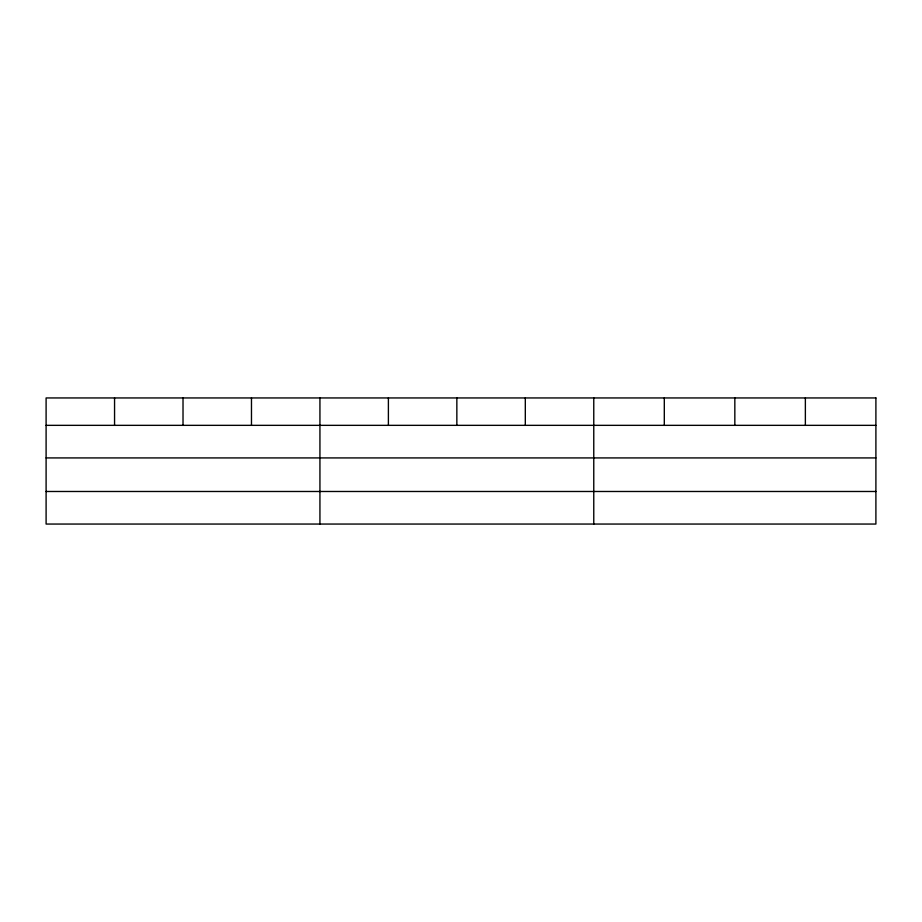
<?xml version="1.0" encoding="UTF-8"?>
<svg xmlns="http://www.w3.org/2000/svg" width="922" height="922" viewBox="0 0 922 922"><rect width="100%" height="100%" fill="white"/><g stroke="black" fill="none" stroke-linecap="round" stroke-linejoin="round"><path stroke-width="1.38" d="M46.1 425.342L875.9 425.342M46.1 457.923L875.9 457.923M46.1 491.484L875.9 491.484M805.367 397.947L805.367 425.342M734.834 397.947L734.834 425.342M664.301 397.947L664.301 425.342M593.768 397.947L593.768 524.053M525.31 397.947L525.31 425.342M456.851 397.947L456.851 425.342M388.393 397.947L388.393 425.342M319.934 397.947L319.934 524.053M251.476 397.947L251.476 425.342M183.017 397.947L183.017 425.342M114.559 397.947L114.559 425.342M875.9 397.947L46.1 397.947L46.1 524.053L875.9 524.053L875.9 397.947"/></g></svg>
